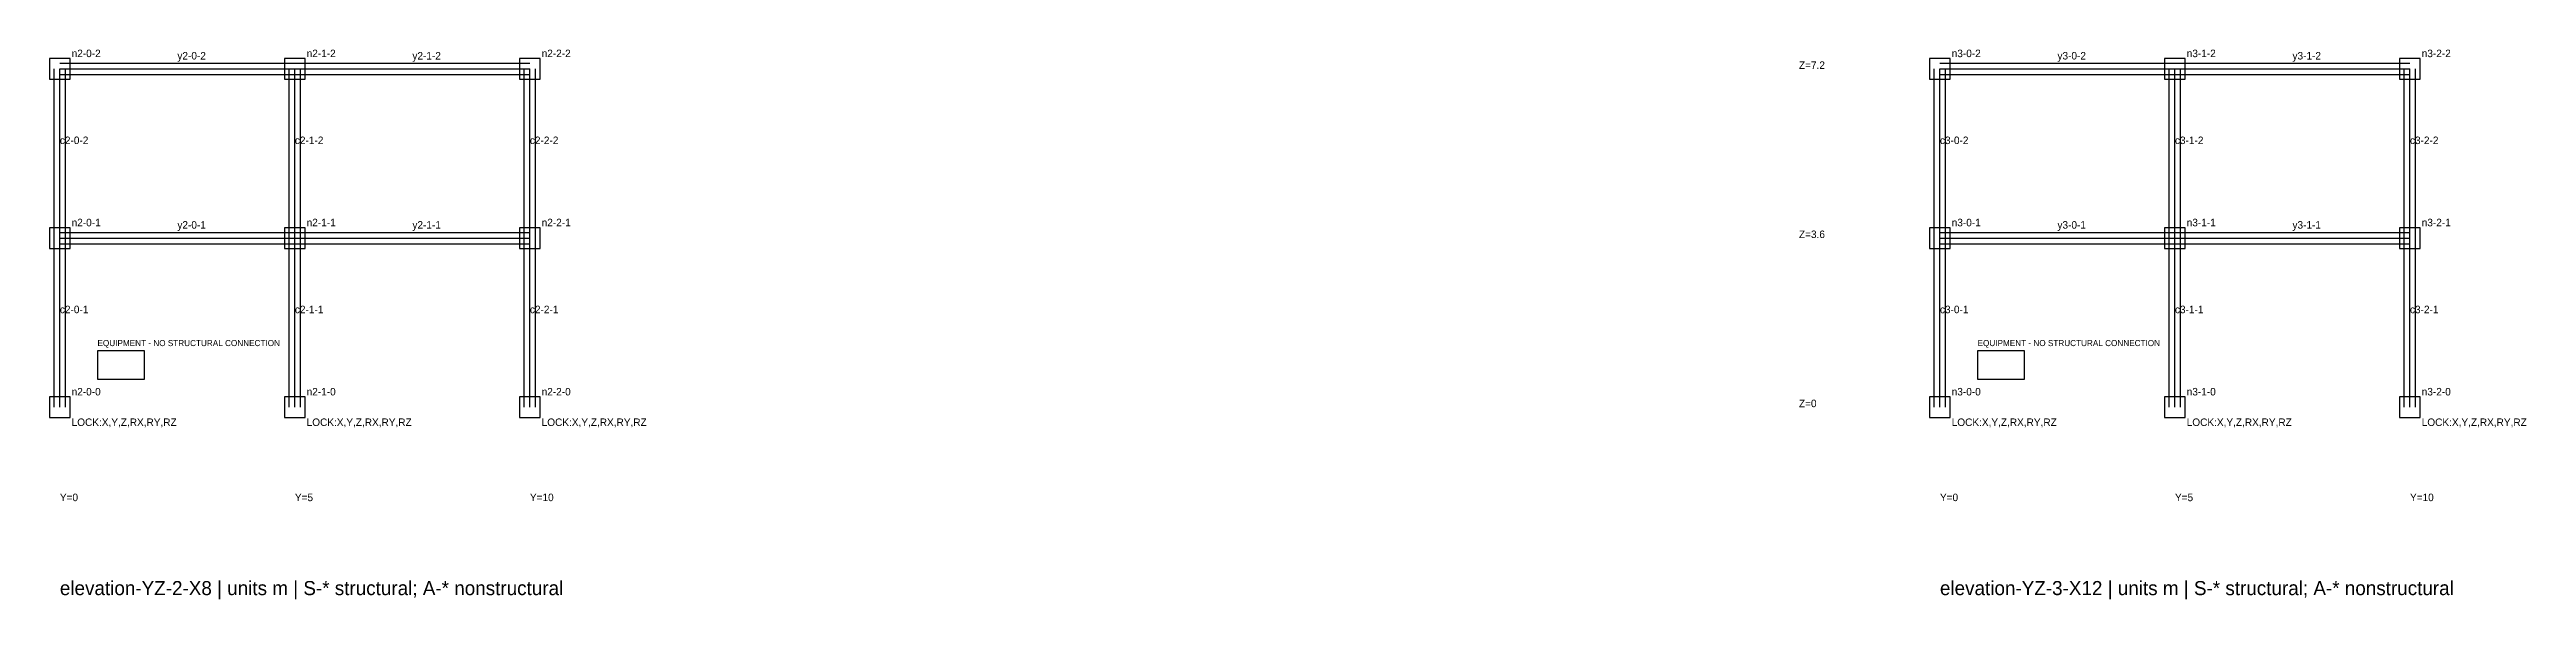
# Model space of a CAD drawing. Extents: x -3 to 372, y -46 to 10.
# Drawn here: x 319.8 to 372.5, y -4.1 to 7.6 of the extents above; entities that cross this region are included whole.
import ezdxf

# ---------------------------------------------------------------- set-up
doc = ezdxf.new("R2010")
doc.units = 0

msp = doc.modelspace()

# ---------------------------------------------------------------- linework, layer by layer
at = {"layer": 'A-COLUMN'}
for p, q in [((320.22, 7.42), (319.78, 7.42)), ((319.78, 7.42), (319.78, 6.98)), ((320.22, 6.98), (320.22, 7.42)), ((325.22, 7.42), (324.78, 7.42)), ((324.78, 7.42), (324.78, 6.98)), ((325.22, 6.98), (325.22, 7.42)), ((330.22, 7.42), (329.78, 7.42)), ((329.78, 7.42), (329.78, 6.98)), ((330.22, 6.98), (330.22, 7.42)), ((360.22, 7.42), (359.78, 7.42)), ((359.78, 7.42), (359.78, 6.98)), ((360.22, 6.98), (360.22, 7.42)), ((365.22, 7.42), (364.78, 7.42)), ((364.78, 7.42), (364.78, 6.98)), ((365.22, 6.98), (365.22, 7.42)), ((370.22, 7.42), (369.78, 7.42)), ((369.78, 7.42), (369.78, 6.98)), ((370.22, 6.98), (370.22, 7.42)), ((319.78, 6.98), (320.22, 6.98)), ((324.78, 6.98), (325.22, 6.98)), ((329.78, 6.98), (330.22, 6.98)), ((359.78, 6.98), (360.22, 6.98)), ((364.78, 6.98), (365.22, 6.98)), ((369.78, 6.98), (370.22, 6.98)), ((320.22, 3.82), (319.78, 3.82)), ((319.78, 3.82), (319.78, 3.38)), ((320.22, 3.38), (320.22, 3.82)), ((325.22, 3.82), (324.78, 3.82)), ((324.78, 3.82), (324.78, 3.38)), ((325.22, 3.38), (325.22, 3.82)), ((330.22, 3.82), (329.78, 3.82)), ((329.78, 3.82), (329.78, 3.38)), ((330.22, 3.38), (330.22, 3.82)), ((360.22, 3.82), (359.78, 3.82)), ((359.78, 3.82), (359.78, 3.38)), ((360.22, 3.38), (360.22, 3.82)), ((365.22, 3.82), (364.78, 3.82)), ((364.78, 3.82), (364.78, 3.38)), ((365.22, 3.38), (365.22, 3.82)), ((370.22, 3.82), (369.78, 3.82)), ((369.78, 3.82), (369.78, 3.38)), ((370.22, 3.38), (370.22, 3.82)), ((319.78, 3.38), (320.22, 3.38)), ((324.78, 3.38), (325.22, 3.38)), ((329.78, 3.38), (330.22, 3.38)), ((359.78, 3.38), (360.22, 3.38)), ((364.78, 3.38), (365.22, 3.38)), ((369.78, 3.38), (370.22, 3.38)), ((320.22, 0.22), (319.78, 0.22)), ((319.78, 0.22), (319.78, -0.22)), ((320.22, -0.22), (320.22, 0.22)), ((325.22, 0.22), (324.78, 0.22)), ((324.78, 0.22), (324.78, -0.22)), ((325.22, -0.22), (325.22, 0.22)), ((330.22, 0.22), (329.78, 0.22)), ((329.78, 0.22), (329.78, -0.22)), ((330.22, -0.22), (330.22, 0.22)), ((360.22, 0.22), (359.78, 0.22)), ((359.78, 0.22), (359.78, -0.22)), ((360.22, -0.22), (360.22, 0.22)), ((365.22, 0.22), (364.78, 0.22)), ((364.78, 0.22), (364.78, -0.22)), ((365.22, -0.22), (365.22, 0.22)), ((370.22, 0.22), (369.78, 0.22)), ((369.78, 0.22), (369.78, -0.22)), ((370.22, -0.22), (370.22, 0.22)), ((319.78, -0.22), (320.22, -0.22)), ((324.78, -0.22), (325.22, -0.22)), ((329.78, -0.22), (330.22, -0.22)), ((359.78, -0.22), (360.22, -0.22)), ((364.78, -0.22), (365.22, -0.22)), ((369.78, -0.22), (370.22, -0.22))]:
    msp.add_line(p, q, dxfattribs=at)
at = {"layer": 'A-EQUIPMENT'}
for p, q in [((321.8, 1.2), (320.8, 1.2)), ((320.8, 1.2), (320.8, 0.6)), ((321.8, 0.6), (321.8, 1.2)), ((361.8, 1.2), (360.8, 1.2)), ((360.8, 1.2), (360.8, 0.6)), ((361.8, 0.6), (361.8, 1.2)), ((320.8, 0.6), (321.8, 0.6)), ((360.8, 0.6), (361.8, 0.6))]:
    msp.add_line(p, q, dxfattribs=at)
at = {"layer": 'A-WALL'}
for p, q in [((319.88, 3.6), (319.88, 7.2)), ((320, 7.32), (325, 7.32)), ((320, 7.08), (325, 7.08)), ((320.12, 3.6), (320.12, 7.2)), ((324.88, 3.6), (324.88, 7.2)), ((325, 7.32), (330, 7.32)), ((325, 7.08), (330, 7.08)), ((325.12, 3.6), (325.12, 7.2)), ((329.88, 3.6), (329.88, 7.2)), ((330.12, 3.6), (330.12, 7.2)), ((359.88, 3.6), (359.88, 7.2)), ((360, 7.32), (365, 7.32)), ((360, 7.08), (365, 7.08)), ((360.12, 3.6), (360.12, 7.2)), ((364.88, 3.6), (364.88, 7.2)), ((365, 7.32), (370, 7.32)), ((365, 7.08), (370, 7.08)), ((365.12, 3.6), (365.12, 7.2)), ((369.88, 3.6), (369.88, 7.2)), ((370.12, 3.6), (370.12, 7.2)), ((320, 3.72), (325, 3.72)), ((325, 3.72), (330, 3.72)), ((360, 3.72), (365, 3.72)), ((365, 3.72), (370, 3.72)), ((319.88, 0), (319.88, 3.6)), ((320, 3.48), (325, 3.48)), ((320.12, 0), (320.12, 3.6)), ((324.88, 0), (324.88, 3.6)), ((325, 3.48), (330, 3.48)), ((325.12, 0), (325.12, 3.6)), ((329.88, 0), (329.88, 3.6)), ((330.12, 0), (330.12, 3.6)), ((359.88, 0), (359.88, 3.6)), ((360, 3.48), (365, 3.48)), ((360.12, 0), (360.12, 3.6)), ((364.88, 0), (364.88, 3.6)), ((365, 3.48), (370, 3.48)), ((365.12, 0), (365.12, 3.6)), ((369.88, 0), (369.88, 3.6)), ((370.12, 0), (370.12, 3.6))]:
    msp.add_line(p, q, dxfattribs=at)
at = {"layer": 'S-BEAM'}
for p, q in [((320, 7.2), (325, 7.2)), ((325, 7.2), (330, 7.2)), ((360, 7.2), (365, 7.2)), ((365, 7.2), (370, 7.2)), ((320, 3.6), (325, 3.6)), ((325, 3.6), (330, 3.6)), ((360, 3.6), (365, 3.6)), ((365, 3.6), (370, 3.6))]:
    msp.add_line(p, q, dxfattribs=at)
at = {"layer": 'S-COLUMN'}
for p, q in [((320, 3.6), (320, 7.2)), ((325, 3.6), (325, 7.2)), ((330, 3.6), (330, 7.2)), ((360, 3.6), (360, 7.2)), ((365, 3.6), (365, 7.2)), ((370, 3.6), (370, 7.2)), ((320, 0), (320, 3.6)), ((325, 0), (325, 3.6)), ((330, 0), (330, 3.6)), ((360, 0), (360, 3.6)), ((365, 0), (365, 3.6)), ((370, 0), (370, 3.6))]:
    msp.add_line(p, q, dxfattribs=at)

# ---------------------------------------------------------------- texts
at = {"layer": 'A-DIM'}
for s, p in [('Z=7.2', (357, 7.2)), ('Z=3.6', (357, 3.6)), ('Z=0', (357, 0)), ('Y=0', (320, -2)), ('Y=5', (325, -2)), ('Y=10', (330, -2)), ('Y=0', (360, -2)), ('Y=5', (365, -2)), ('Y=10', (370, -2))]:
    msp.add_text(s, height=0.16, dxfattribs=at).set_placement(p)
at = {"layer": 'A-EQUIPMENT-TAG'}
for p in [(320.8, 1.3), (360.8, 1.3)]:
    msp.add_text('EQUIPMENT - NO STRUCTURAL CONNECTION', height=0.13, dxfattribs=at).set_placement(p)
at = {"layer": 'A-SUPPORT'}
for p in [(320.25, -0.4), (325.25, -0.4), (330.25, -0.4), (360.25, -0.4), (365.25, -0.4), (370.25, -0.4)]:
    msp.add_text('LOCK:X,Y,Z,RX,RY,RZ', height=0.16, dxfattribs=at).set_placement(p)
at = {"layer": 'ANNOTATION'}
for s, p in [('elevation-YZ-2-X8 | units m | S-* structural; A-* nonstructural', (320, -4)), ('elevation-YZ-3-X12 | units m | S-* structural; A-* nonstructural', (360, -4))]:
    msp.add_text(s, height=0.3, dxfattribs=at).set_placement(p)
at = {"layer": 'S-MEMBER-TAG'}
for s, p in [('y2-0-2', (322.5, 7.4)), ('y2-1-2', (327.5, 7.4)), ('y3-0-2', (362.5, 7.4)), ('y3-1-2', (367.5, 7.4)), ('c2-0-2', (320, 5.6)), ('c2-1-2', (325, 5.6)), ('c2-2-2', (330, 5.6)), ('c3-0-2', (360, 5.6)), ('c3-1-2', (365, 5.6)), ('c3-2-2', (370, 5.6)), ('y2-0-1', (322.5, 3.8)), ('y2-1-1', (327.5, 3.8)), ('y3-0-1', (362.5, 3.8)), ('y3-1-1', (367.5, 3.8)), ('c2-0-1', (320, 2)), ('c2-1-1', (325, 2)), ('c2-2-1', (330, 2)), ('c3-0-1', (360, 2)), ('c3-1-1', (365, 2)), ('c3-2-1', (370, 2))]:
    msp.add_text(s, height=0.16, dxfattribs=at).set_placement(p)
at = {"layer": 'S-NODE-TAG'}
for s, p in [('n2-0-2', (320.25, 7.45)), ('n2-1-2', (325.25, 7.45)), ('n2-2-2', (330.25, 7.45)), ('n3-0-2', (360.25, 7.45)), ('n3-1-2', (365.25, 7.45)), ('n3-2-2', (370.25, 7.45)), ('n2-0-1', (320.25, 3.85)), ('n2-1-1', (325.25, 3.85)), ('n2-2-1', (330.25, 3.85)), ('n3-0-1', (360.25, 3.85)), ('n3-1-1', (365.25, 3.85)), ('n3-2-1', (370.25, 3.85)), ('n2-0-0', (320.25, 0.25)), ('n2-1-0', (325.25, 0.25)), ('n2-2-0', (330.25, 0.25)), ('n3-0-0', (360.25, 0.25)), ('n3-1-0', (365.25, 0.25)), ('n3-2-0', (370.25, 0.25))]:
    msp.add_text(s, height=0.16, dxfattribs=at).set_placement(p)

doc.saveas('drawing.dxf')
